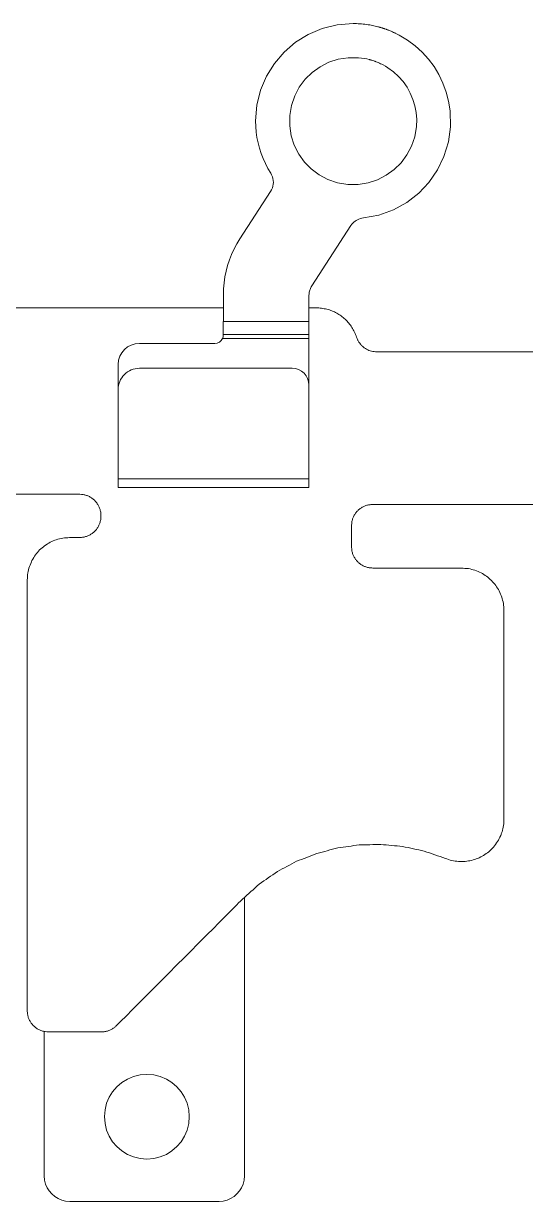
# Model space of a CAD drawing. Header units: millimetres. Extents: x 1863 to 2194, y 977 to 1295.
# Drawn here: x 2170.47 to 2176.39, y 1170.24 to 1184.13 of the extents above; entities that cross this region are included whole.
import ezdxf

# ---------------------------------------------------------------- set-up
doc = ezdxf.new("R2010")
doc.units = ezdxf.units.MM
doc.layers.add('2', color=7, linetype='Continuous', true_color=0xffffff)

msp = doc.modelspace()

# ---------------------------------------------------------------- linework, layer by layer
at = {"layer": '2', "color": 35, "linetype": 'Continuous', "lineweight": 18}
for p, q in [((2173.996, 1184.075), (2174.173, 1184.118)), ((2174.36, 1184.133), (2174.173, 1184.118)), ((2174.36, 1184.133), (2174.38, 1184.133)), ((2174.399, 1184.133), (2174.38, 1184.133)), ((2174.399, 1184.133), (2174.419, 1184.132)), ((2174.439, 1184.131), (2174.419, 1184.132)), ((2174.439, 1184.131), (2174.458, 1184.129)), ((2174.458, 1184.129), (2174.478, 1184.127)), ((2174.478, 1184.127), (2174.497, 1184.125)), ((2174.517, 1184.123), (2174.497, 1184.125)), ((2174.536, 1184.12), (2174.517, 1184.123)), ((2174.556, 1184.117), (2174.536, 1184.12)), ((2174.556, 1184.117), (2174.589, 1184.11)), ((2174.589, 1184.11), (2174.621, 1184.103)), ((2174.636, 1184.1), (2174.621, 1184.103)), ((2173.831, 1184.005), (2173.681, 1183.912)), ((2173.996, 1184.075), (2173.831, 1184.005)), ((2174.636, 1184.1), (2174.652, 1184.096)), ((2174.734, 1184.071), (2174.748, 1184.066)), ((2174.774, 1184.056), (2174.787, 1184.051)), ((2174.787, 1184.051), (2174.814, 1184.04)), ((2174.887, 1184.005), (2174.857, 1184.02)), ((2174.902, 1183.997), (2174.887, 1184.005)), ((2174.902, 1183.997), (2175, 1183.939)), ((2173.547, 1183.797), (2173.681, 1183.912)), ((2175.09, 1183.872), (2175, 1183.939)), ((2175.09, 1183.872), (2175.173, 1183.797)), ((2173.547, 1183.797), (2173.432, 1183.663)), ((2174.184, 1183.713), (2174.073, 1183.677)), ((2174.184, 1183.713), (2174.301, 1183.731)), ((2174.424, 1183.731), (2174.301, 1183.731)), ((2174.424, 1183.731), (2174.457, 1183.727)), ((2174.489, 1183.722), (2174.457, 1183.727)), ((2174.489, 1183.722), (2174.521, 1183.716)), ((2174.521, 1183.716), (2174.55, 1183.709)), ((2174.59, 1183.697), (2174.576, 1183.702)), ((2174.59, 1183.697), (2174.604, 1183.693)), ((2174.61, 1183.69), (2174.604, 1183.693)), ((2175.173, 1183.797), (2175.247, 1183.714)), ((2175.314, 1183.625), (2175.247, 1183.714)), ((2173.432, 1183.663), (2173.338, 1183.512)), ((2173.794, 1183.476), (2173.876, 1183.557)), ((2173.876, 1183.557), (2173.97, 1183.624)), ((2174.073, 1183.677), (2173.97, 1183.624)), ((2174.656, 1183.673), (2174.632, 1183.683)), ((2174.67, 1183.666), (2174.656, 1183.673)), ((2174.67, 1183.666), (2174.684, 1183.66)), ((2174.698, 1183.653), (2174.684, 1183.66)), ((2174.698, 1183.653), (2174.712, 1183.646)), ((2174.712, 1183.646), (2174.741, 1183.629)), ((2174.769, 1183.612), (2174.741, 1183.629)), ((2174.769, 1183.612), (2174.836, 1183.563)), ((2174.896, 1183.508), (2174.836, 1183.563)), ((2175.314, 1183.625), (2175.371, 1183.531)), ((2173.268, 1183.347), (2173.338, 1183.512)), ((2173.794, 1183.476), (2173.725, 1183.384)), ((2174.896, 1183.508), (2174.949, 1183.448)), ((2174.949, 1183.448), (2174.995, 1183.382)), ((2175.371, 1183.531), (2175.419, 1183.43)), ((2175.457, 1183.325), (2175.419, 1183.43)), ((2173.268, 1183.347), (2173.225, 1183.17)), ((2173.632, 1183.168), (2173.671, 1183.28)), ((2173.725, 1183.384), (2173.671, 1183.28)), ((2175.034, 1183.312), (2174.995, 1183.382)), ((2175.065, 1183.239), (2175.034, 1183.312)), ((2175.486, 1183.216), (2175.457, 1183.325)), ((2173.21, 1182.984), (2173.225, 1183.17)), ((2173.612, 1183.047), (2173.632, 1183.168)), ((2175.065, 1183.239), (2175.088, 1183.162)), ((2175.088, 1183.162), (2175.103, 1183.083)), ((2175.503, 1183.104), (2175.486, 1183.216)), ((2173.612, 1183.047), (2173.612, 1182.925)), ((2175.109, 1183.002), (2175.103, 1183.083)), ((2175.107, 1182.92), (2175.109, 1183.002)), ((2175.503, 1183.104), (2175.508, 1182.917)), ((2173.21, 1182.984), (2173.212, 1182.918)), ((2173.217, 1182.854), (2173.212, 1182.918)), ((2173.226, 1182.789), (2173.217, 1182.854)), ((2173.63, 1182.808), (2173.612, 1182.925)), ((2175.107, 1182.92), (2175.087, 1182.799)), ((2175.483, 1182.737), (2175.508, 1182.917)), ((2173.226, 1182.789), (2173.239, 1182.726)), ((2173.255, 1182.663), (2173.239, 1182.726)), ((2173.63, 1182.808), (2173.666, 1182.697)), ((2175.087, 1182.799), (2175.048, 1182.687)), ((2175.431, 1182.565), (2175.483, 1182.737)), ((2173.255, 1182.663), (2173.275, 1182.602)), ((2173.275, 1182.602), (2173.298, 1182.541)), ((2173.719, 1182.594), (2173.666, 1182.697)), ((2173.786, 1182.5), (2173.719, 1182.594)), ((2174.925, 1182.491), (2174.994, 1182.583)), ((2175.048, 1182.687), (2174.994, 1182.583)), ((2173.298, 1182.541), (2173.325, 1182.482)), ((2173.325, 1182.482), (2173.355, 1182.424)), ((2173.786, 1182.5), (2173.866, 1182.418)), ((2174.925, 1182.491), (2174.843, 1182.41)), ((2175.354, 1182.406), (2175.431, 1182.565)), ((2173.388, 1182.368), (2173.355, 1182.424)), ((2173.399, 1182.348), (2173.388, 1182.368)), ((2173.408, 1182.327), (2173.399, 1182.348)), ((2173.414, 1182.305), (2173.408, 1182.327)), ((2173.418, 1182.283), (2173.414, 1182.305)), ((2173.959, 1182.349), (2173.866, 1182.418)), ((2173.959, 1182.349), (2174.062, 1182.295)), ((2174.646, 1182.29), (2174.749, 1182.343)), ((2174.843, 1182.41), (2174.749, 1182.343)), ((2175.354, 1182.406), (2175.254, 1182.26)), ((2173.399, 1182.172), (2173.387, 1182.152)), ((2173.399, 1182.172), (2173.408, 1182.194)), ((2173.414, 1182.215), (2173.408, 1182.194)), ((2173.418, 1182.238), (2173.414, 1182.215)), ((2173.418, 1182.283), (2173.419, 1182.26)), ((2173.418, 1182.238), (2173.419, 1182.26)), ((2174.062, 1182.295), (2174.175, 1182.256)), ((2174.296, 1182.236), (2174.175, 1182.256)), ((2174.296, 1182.236), (2174.418, 1182.236)), ((2174.535, 1182.254), (2174.418, 1182.236)), ((2174.646, 1182.29), (2174.535, 1182.254)), ((2175.133, 1182.132), (2175.254, 1182.26)), ((2173.025, 1181.595), (2173.387, 1182.152)), ((2174.993, 1182.023), (2174.836, 1181.936)), ((2174.993, 1182.023), (2175.133, 1182.132)), ((2174.664, 1181.874), (2174.836, 1181.936)), ((2174.334, 1181.75), (2173.872, 1181.039)), ((2174.334, 1181.75), (2174.344, 1181.765)), ((2174.356, 1181.778), (2174.344, 1181.765)), ((2174.356, 1181.778), (2174.368, 1181.791)), ((2174.368, 1181.791), (2174.382, 1181.802)), ((2174.397, 1181.812), (2174.382, 1181.802)), ((2174.397, 1181.812), (2174.412, 1181.82)), ((2174.428, 1181.827), (2174.412, 1181.82)), ((2174.428, 1181.827), (2174.445, 1181.833)), ((2174.445, 1181.833), (2174.462, 1181.837)), ((2174.48, 1181.84), (2174.462, 1181.837)), ((2174.664, 1181.874), (2174.48, 1181.84)), ((2172.927, 1181.41), (2172.956, 1181.474)), ((2172.956, 1181.474), (2172.988, 1181.535)), ((2173.025, 1181.595), (2172.988, 1181.535)), ((2172.901, 1181.346), (2172.88, 1181.279)), ((2172.901, 1181.346), (2172.927, 1181.41)), ((2172.862, 1181.212), (2172.848, 1181.144)), ((2172.862, 1181.212), (2172.88, 1181.279)), ((2172.832, 1181.006), (2172.838, 1181.075)), ((2172.838, 1181.075), (2172.848, 1181.144)), ((2172.83, 1180.936), (2172.832, 1181.006)), ((2172.83, 1180.936), (2172.83, 1180.617)), ((2173.839, 1180.93), (2173.84, 1180.942)), ((2173.839, 1178.661), (2173.839, 1180.93)), ((2173.84, 1180.942), (2173.841, 1180.953)), ((2173.843, 1180.965), (2173.841, 1180.953)), ((2173.845, 1180.976), (2173.843, 1180.965)), ((2173.845, 1180.976), (2173.848, 1180.987)), ((2173.852, 1180.998), (2173.848, 1180.987)), ((2173.856, 1181.009), (2173.852, 1180.998)), ((2173.861, 1181.019), (2173.856, 1181.009)), ((2173.866, 1181.029), (2173.861, 1181.019)), ((2173.872, 1181.039), (2173.866, 1181.029)), ((2172.829, 1180.461), (2172.829, 1180.617)), ((2171.839, 1180.361), (2172.729, 1180.361)), ((2172.819, 1180.417), (2173.839, 1180.417)), ((2173.839, 1180.467), (2172.829, 1180.467)), ((2171.589, 1178.661), (2171.589, 1180.111)), ((2171.839, 1180.067), (2173.639, 1180.067)), ((2171.589, 1178.761), (2173.839, 1178.761)), ((2173.839, 1178.661), (2171.589, 1178.661)), ((2173.078, 1173.825), (2173.078, 1170.539)), ((2170.718, 1170.539), (2170.718, 1172.244)), ((2171.928, 1171.738), (2171.847, 1171.731)), ((2172.009, 1171.731), (2171.928, 1171.738)), ((2171.632, 1171.642), (2171.574, 1171.592)), ((2171.698, 1171.682), (2171.632, 1171.642)), ((2171.77, 1171.712), (2171.698, 1171.682)), ((2171.847, 1171.731), (2171.77, 1171.712)), ((2172.086, 1171.712), (2172.009, 1171.731)), ((2172.158, 1171.682), (2172.086, 1171.712)), ((2172.223, 1171.642), (2172.158, 1171.682)), ((2172.281, 1171.592), (2172.223, 1171.642)), ((2171.483, 1171.468), (2171.453, 1171.397)), ((2171.524, 1171.533), (2171.483, 1171.468)), ((2171.574, 1171.592), (2171.524, 1171.533)), ((2172.331, 1171.533), (2172.281, 1171.592)), ((2172.372, 1171.468), (2172.331, 1171.533)), ((2172.402, 1171.397), (2172.372, 1171.468)), ((2171.434, 1171.32), (2171.427, 1171.239)), ((2171.453, 1171.397), (2171.434, 1171.32)), ((2172.421, 1171.32), (2172.402, 1171.397)), ((2172.428, 1171.239), (2172.421, 1171.32)), ((2171.427, 1171.239), (2171.434, 1171.158)), ((2172.421, 1171.158), (2172.428, 1171.239)), ((2171.434, 1171.158), (2171.453, 1171.081)), ((2171.453, 1171.081), (2171.483, 1171.009)), ((2172.372, 1171.009), (2172.402, 1171.081)), ((2172.402, 1171.081), (2172.421, 1171.158)), ((2171.483, 1171.009), (2171.524, 1170.943)), ((2171.524, 1170.943), (2171.574, 1170.885)), ((2172.281, 1170.885), (2172.331, 1170.943)), ((2172.331, 1170.943), (2172.372, 1171.009)), ((2171.574, 1170.885), (2171.632, 1170.835)), ((2171.632, 1170.835), (2171.698, 1170.794)), ((2171.698, 1170.794), (2171.77, 1170.764)), ((2172.086, 1170.764), (2172.158, 1170.794)), ((2172.158, 1170.794), (2172.223, 1170.835)), ((2172.223, 1170.835), (2172.281, 1170.885)), ((2171.77, 1170.764), (2171.847, 1170.745)), ((2171.847, 1170.745), (2171.928, 1170.738)), ((2171.928, 1170.738), (2172.009, 1170.745)), ((2172.009, 1170.745), (2172.086, 1170.764)), ((2170.722, 1170.49), (2170.718, 1170.539)), ((2170.733, 1170.444), (2170.722, 1170.49)), ((2173.074, 1170.49), (2173.062, 1170.444)), ((2173.078, 1170.539), (2173.074, 1170.49)), ((2170.752, 1170.401), (2170.733, 1170.444)), ((2170.776, 1170.362), (2170.752, 1170.401)), ((2170.806, 1170.327), (2170.776, 1170.362)), ((2173.02, 1170.362), (2172.99, 1170.327)), ((2173.044, 1170.401), (2173.02, 1170.362)), ((2173.062, 1170.444), (2173.044, 1170.401)), ((2170.841, 1170.297), (2170.806, 1170.327)), ((2170.88, 1170.272), (2170.841, 1170.297)), ((2170.923, 1170.254), (2170.88, 1170.272)), ((2170.97, 1170.243), (2170.923, 1170.254)), ((2171.018, 1170.239), (2170.97, 1170.243)), ((2172.779, 1170.239), (2171.018, 1170.239)), ((2172.827, 1170.243), (2172.779, 1170.239)), ((2172.873, 1170.254), (2172.827, 1170.243)), ((2172.915, 1170.272), (2172.873, 1170.254)), ((2172.955, 1170.297), (2172.915, 1170.272)), ((2172.99, 1170.327), (2172.955, 1170.297))]:
    msp.add_line(p, q, dxfattribs=at)
for centre, radius, start, end in [((2171.839, 1180.111), 0.25, 90, 180), ((2172.729, 1180.461), 0.1, 270, 334.0427), ((2171.839, 1179.817), 0.25, 89.999, 180), ((2173.639, 1179.867), 0.2, 0, 90)]:
    msp.add_arc(centre, radius, start, end, dxfattribs=at)
for points, knots in [([(2174.652, 1184.096), (2174.657, 1184.095), (2174.662, 1184.093), (2174.669, 1184.091), (2174.671, 1184.09), (2174.676, 1184.089), (2174.678, 1184.088), (2174.681, 1184.088)], [0, 0, 0, 0, 0.49997, 0.49997, 0.749986, 0.749986, 1, 1, 1, 1]), ([(2174.707, 1184.08), (2174.704, 1184.081), (2174.702, 1184.081), (2174.698, 1184.083), (2174.696, 1184.083), (2174.689, 1184.085), (2174.685, 1184.086), (2174.681, 1184.088)], [0, 0, 0, 0, 0.250005, 0.250005, 0.500012, 0.500012, 1, 1, 1, 1]), ([(2174.707, 1184.08), (2174.709, 1184.079), (2174.711, 1184.079), (2174.715, 1184.077), (2174.716, 1184.077), (2174.718, 1184.076), (2174.72, 1184.076), (2174.721, 1184.075)], [0, 0, 0, 0, 0.499979, 0.499979, 0.74999, 0.74999, 1, 1, 1, 1]), ([(2174.721, 1184.075), (2174.723, 1184.075), (2174.725, 1184.074), (2174.728, 1184.073), (2174.729, 1184.072), (2174.732, 1184.072), (2174.733, 1184.071), (2174.734, 1184.071)], [0, 0, 0, 0, 0.499991, 0.499991, 0.749996, 0.749996, 1, 1, 1, 1]), ([(2174.774, 1184.056), (2174.772, 1184.057), (2174.77, 1184.058), (2174.766, 1184.059), (2174.763, 1184.06), (2174.757, 1184.063), (2174.752, 1184.064), (2174.748, 1184.066)], [0, 0, 0, 0, 0.25, 0.25, 0.500001, 0.500001, 1, 1, 1, 1]), ([(2174.857, 1184.02), (2174.854, 1184.022), (2174.85, 1184.023), (2174.843, 1184.027), (2174.839, 1184.028), (2174.829, 1184.033), (2174.822, 1184.037), (2174.814, 1184.04)], [0, 0, 0, 0, 0.250002, 0.250002, 0.500006, 0.500006, 1, 1, 1, 1]), ([(2174.576, 1183.702), (2174.574, 1183.702), (2174.572, 1183.703), (2174.568, 1183.704), (2174.565, 1183.705), (2174.561, 1183.706), (2174.559, 1183.706), (2174.555, 1183.708), (2174.552, 1183.708), (2174.55, 1183.709)], [0, 0, 0, 0, 0.250009, 0.250009, 0.500018, 0.500018, 0.750007, 0.750007, 1, 1, 1, 1]), ([(2174.61, 1183.69), (2174.614, 1183.689), (2174.617, 1183.688), (2174.623, 1183.686), (2174.624, 1183.685), (2174.628, 1183.684), (2174.63, 1183.683), (2174.632, 1183.683)], [0, 0, 0, 0, 0.499994, 0.499994, 0.749997, 0.749997, 1, 1, 1, 1]), ([(2172.829, 1180.461), (2172.829, 1180.459), (2172.829, 1180.456), (2172.829, 1180.45), (2172.828, 1180.446), (2172.827, 1180.438), (2172.826, 1180.434), (2172.823, 1180.426), (2172.821, 1180.422), (2172.819, 1180.417)], [0, 0, 0, 0, 0.25, 0.25, 0.5, 0.5, 0.75, 0.75, 1, 1, 1, 1]), ([(2172.819, 1180.417), (2172.823, 1180.424), (2172.825, 1180.432), (2172.829, 1180.446), (2172.829, 1180.454), (2172.829, 1180.461)], [0, 0, 0, 0, 0.5, 0.5, 1, 1, 1, 1])]:
    msp.add_open_spline(points, degree=3, knots=knots, dxfattribs=at)
for points, degree in [([(2172.83, 1180.78), (2168.93, 1180.78)], 1), ([(2173.924, 1180.78), (2173.839, 1180.78)], 1), ([(2173.988, 1180.776), (2173.967, 1180.778), (2173.946, 1180.779), (2173.924, 1180.78)], 3), ([(2174.051, 1180.764), (2174.03, 1180.768), (2174.009, 1180.772), (2173.988, 1180.776)], 3), ([(2174.11, 1180.745), (2174.09, 1180.751), (2174.071, 1180.758), (2174.051, 1180.764)], 3), ([(2174.166, 1180.718), (2174.148, 1180.727), (2174.129, 1180.736), (2174.11, 1180.745)], 3), ([(2174.219, 1180.685), (2174.201, 1180.696), (2174.184, 1180.707), (2174.166, 1180.718)], 3), ([(2174.267, 1180.645), (2174.251, 1180.658), (2174.235, 1180.671), (2174.219, 1180.685)], 3), ([(2174.309, 1180.6), (2174.295, 1180.615), (2174.281, 1180.63), (2174.267, 1180.645)], 3), ([(2172.83, 1180.617), (2173.839, 1180.617)], 1), ([(2174.346, 1180.549), (2174.334, 1180.566), (2174.322, 1180.583), (2174.309, 1180.6)], 3), ([(2174.377, 1180.494), (2174.367, 1180.512), (2174.356, 1180.531), (2174.346, 1180.549)], 3), ([(2174.401, 1180.434), (2174.393, 1180.454), (2174.385, 1180.474), (2174.377, 1180.494)], 3), ([(2174.412, 1180.404), (2174.408, 1180.414), (2174.404, 1180.424), (2174.401, 1180.434)], 3), ([(2174.428, 1180.376), (2174.422, 1180.385), (2174.417, 1180.395), (2174.412, 1180.404)], 3), ([(2174.446, 1180.351), (2174.44, 1180.359), (2174.434, 1180.368), (2174.428, 1180.376)], 3), ([(2174.467, 1180.328), (2174.46, 1180.336), (2174.453, 1180.343), (2174.446, 1180.351)], 3), ([(2174.491, 1180.308), (2174.483, 1180.315), (2174.475, 1180.322), (2174.467, 1180.328)], 3), ([(2174.517, 1180.292), (2174.508, 1180.297), (2174.5, 1180.303), (2174.491, 1180.308)], 3), ([(2174.545, 1180.278), (2174.536, 1180.283), (2174.526, 1180.287), (2174.517, 1180.292)], 3), ([(2174.575, 1180.269), (2174.565, 1180.272), (2174.555, 1180.275), (2174.545, 1180.278)], 3), ([(2174.606, 1180.263), (2174.596, 1180.265), (2174.585, 1180.267), (2174.575, 1180.269)], 3), ([(2174.638, 1180.261), (2174.627, 1180.261), (2174.617, 1180.262), (2174.606, 1180.263)], 3), ([(2179.681, 1180.261), (2174.638, 1180.261)], 1), ([(2168.93, 1178.58), (2171.137, 1178.58)], 1), ([(2171.137, 1178.58), (2171.15, 1178.579), (2171.163, 1178.578), (2171.177, 1178.577)], 3), ([(2171.177, 1178.577), (2171.19, 1178.574), (2171.203, 1178.571), (2171.215, 1178.568)], 3), ([(2171.215, 1178.568), (2171.227, 1178.563), (2171.239, 1178.558), (2171.251, 1178.553)], 3), ([(2171.251, 1178.553), (2171.262, 1178.546), (2171.273, 1178.539), (2171.284, 1178.532)], 3), ([(2171.284, 1178.532), (2171.294, 1178.524), (2171.303, 1178.516), (2171.313, 1178.507)], 3), ([(2171.313, 1178.507), (2171.321, 1178.498), (2171.33, 1178.488), (2171.338, 1178.478)], 3), ([(2171.338, 1178.478), (2171.345, 1178.467), (2171.352, 1178.456), (2171.358, 1178.445)], 3), ([(2171.358, 1178.445), (2171.363, 1178.433), (2171.368, 1178.421), (2171.374, 1178.409)], 3), ([(2171.374, 1178.409), (2171.377, 1178.397), (2171.38, 1178.384), (2171.383, 1178.371)], 3), ([(2174.414, 1178.387), (2174.423, 1178.396), (2174.433, 1178.404), (2174.443, 1178.412)], 3), ([(2174.443, 1178.412), (2174.454, 1178.419), (2174.465, 1178.426), (2174.476, 1178.433)], 3), ([(2174.476, 1178.433), (2174.488, 1178.438), (2174.499, 1178.443), (2174.511, 1178.448)], 3), ([(2174.511, 1178.448), (2174.524, 1178.451), (2174.537, 1178.454), (2174.55, 1178.457)], 3), ([(2174.55, 1178.457), (2174.563, 1178.458), (2174.577, 1178.459), (2174.59, 1178.461)], 3), ([(2174.59, 1178.461), (2179.659, 1178.461)], 1), ([(2171.383, 1178.28), (2171.38, 1178.267), (2171.377, 1178.254), (2171.374, 1178.241)], 3), ([(2171.383, 1178.371), (2171.384, 1178.357), (2171.385, 1178.344), (2171.386, 1178.33)], 3), ([(2171.386, 1178.321), (2171.385, 1178.307), (2171.384, 1178.293), (2171.383, 1178.28)], 3), ([(2171.386, 1178.33), (2171.386, 1178.321)], 1), ([(2174.344, 1178.251), (2174.347, 1178.264), (2174.35, 1178.277), (2174.353, 1178.29)], 3), ([(2174.353, 1178.29), (2174.358, 1178.301), (2174.363, 1178.313), (2174.368, 1178.325)], 3), ([(2174.368, 1178.325), (2174.375, 1178.336), (2174.382, 1178.347), (2174.389, 1178.358)], 3), ([(2174.389, 1178.358), (2174.397, 1178.368), (2174.405, 1178.378), (2174.414, 1178.387)], 3), ([(2171.313, 1178.144), (2171.303, 1178.135), (2171.294, 1178.127), (2171.284, 1178.119)], 3), ([(2171.338, 1178.173), (2171.33, 1178.163), (2171.321, 1178.153), (2171.313, 1178.144)], 3), ([(2171.358, 1178.206), (2171.352, 1178.195), (2171.345, 1178.184), (2171.338, 1178.173)], 3), ([(2171.374, 1178.241), (2171.368, 1178.229), (2171.363, 1178.218), (2171.358, 1178.206)], 3), ([(2174.34, 1178.211), (2174.342, 1178.224), (2174.343, 1178.238), (2174.344, 1178.251)], 3), ([(2174.34, 1178.21), (2174.34, 1178.21), (2174.34, 1178.21), (2174.34, 1178.211)], 3), ([(2174.34, 1177.961), (2174.34, 1178.21)], 1), ([(2170.787, 1178.015), (2170.765, 1178.001), (2170.744, 1177.988), (2170.722, 1177.974)], 3), ([(2170.859, 1178.045), (2170.835, 1178.035), (2170.811, 1178.025), (2170.787, 1178.015)], 3), ([(2170.936, 1178.064), (2170.91, 1178.058), (2170.885, 1178.051), (2170.859, 1178.045)], 3), ([(2171.017, 1178.07), (2170.99, 1178.068), (2170.963, 1178.066), (2170.936, 1178.064)], 3), ([(2171.137, 1178.07), (2171.017, 1178.07)], 1), ([(2171.177, 1178.074), (2171.163, 1178.073), (2171.15, 1178.072), (2171.137, 1178.07)], 3), ([(2171.215, 1178.083), (2171.203, 1178.08), (2171.19, 1178.077), (2171.177, 1178.074)], 3), ([(2171.251, 1178.098), (2171.239, 1178.093), (2171.227, 1178.088), (2171.215, 1178.083)], 3), ([(2171.284, 1178.119), (2171.273, 1178.112), (2171.262, 1178.105), (2171.251, 1178.098)], 3), ([(2170.613, 1177.866), (2170.6, 1177.844), (2170.586, 1177.822), (2170.573, 1177.8)], 3), ([(2170.663, 1177.924), (2170.647, 1177.905), (2170.63, 1177.885), (2170.613, 1177.866)], 3), ([(2170.722, 1177.974), (2170.702, 1177.957), (2170.683, 1177.941), (2170.663, 1177.924)], 3), ([(2174.344, 1177.92), (2174.343, 1177.933), (2174.342, 1177.947), (2174.34, 1177.961)], 3), ([(2174.353, 1177.881), (2174.35, 1177.894), (2174.347, 1177.907), (2174.344, 1177.92)], 3), ([(2174.368, 1177.846), (2174.363, 1177.857), (2174.358, 1177.869), (2174.353, 1177.881)], 3), ([(2170.542, 1177.728), (2170.536, 1177.703), (2170.53, 1177.677), (2170.523, 1177.652)], 3), ([(2170.573, 1177.8), (2170.563, 1177.776), (2170.552, 1177.752), (2170.542, 1177.728)], 3), ([(2174.389, 1177.813), (2174.382, 1177.824), (2174.375, 1177.835), (2174.368, 1177.846)], 3), ([(2174.414, 1177.784), (2174.405, 1177.793), (2174.397, 1177.803), (2174.389, 1177.813)], 3), ([(2174.443, 1177.759), (2174.433, 1177.767), (2174.423, 1177.775), (2174.414, 1177.784)], 3), ([(2174.476, 1177.738), (2174.465, 1177.745), (2174.454, 1177.752), (2174.443, 1177.759)], 3), ([(2174.511, 1177.723), (2174.499, 1177.728), (2174.488, 1177.733), (2174.476, 1177.738)], 3), ([(2174.55, 1177.714), (2174.537, 1177.717), (2174.524, 1177.72), (2174.511, 1177.723)], 3), ([(2174.59, 1177.71), (2174.577, 1177.712), (2174.563, 1177.713), (2174.55, 1177.714)], 3), ([(2170.523, 1177.652), (2170.521, 1177.625), (2170.519, 1177.597), (2170.517, 1177.57)], 3), ([(2175.638, 1177.71), (2174.59, 1177.71)], 1), ([(2175.719, 1177.704), (2175.692, 1177.706), (2175.665, 1177.708), (2175.638, 1177.71)], 3), ([(2175.796, 1177.685), (2175.77, 1177.691), (2175.745, 1177.698), (2175.719, 1177.704)], 3), ([(2175.868, 1177.655), (2175.844, 1177.665), (2175.82, 1177.675), (2175.796, 1177.685)], 3), ([(2175.934, 1177.614), (2175.912, 1177.628), (2175.89, 1177.641), (2175.868, 1177.655)], 3), ([(2175.992, 1177.564), (2175.972, 1177.581), (2175.953, 1177.597), (2175.934, 1177.614)], 3), ([(2170.517, 1177.57), (2170.517, 1172.489)], 1), ([(2176.042, 1177.506), (2176.025, 1177.525), (2176.008, 1177.545), (2175.992, 1177.564)], 3), ([(2176.082, 1177.44), (2176.069, 1177.462), (2176.055, 1177.484), (2176.042, 1177.506)], 3), ([(2176.113, 1177.368), (2176.103, 1177.392), (2176.093, 1177.416), (2176.082, 1177.44)], 3), ([(2176.132, 1177.292), (2176.125, 1177.317), (2176.119, 1177.343), (2176.113, 1177.368)], 3), ([(2176.138, 1177.21), (2176.136, 1177.237), (2176.134, 1177.265), (2176.132, 1177.292)], 3), ([(2176.138, 1174.747), (2176.138, 1177.21)], 1), ([(2176.129, 1174.649), (2176.13, 1174.656), (2176.131, 1174.662), (2176.132, 1174.668)], 3), ([(2176.132, 1174.668), (2176.133, 1174.675), (2176.134, 1174.681), (2176.135, 1174.688)], 3), ([(2176.135, 1174.688), (2176.135, 1174.694), (2176.136, 1174.701), (2176.137, 1174.707)], 3), ([(2176.137, 1174.707), (2176.137, 1174.714), (2176.137, 1174.72), (2176.138, 1174.727)], 3), ([(2176.138, 1174.727), (2176.138, 1174.734), (2176.138, 1174.74), (2176.138, 1174.747)], 3), ([(2176.063, 1174.483), (2176.075, 1174.507), (2176.087, 1174.531), (2176.1, 1174.555)], 3), ([(2176.1, 1174.555), (2176.102, 1174.561), (2176.105, 1174.567), (2176.107, 1174.574)], 3), ([(2176.107, 1174.574), (2176.109, 1174.58), (2176.111, 1174.586), (2176.114, 1174.592)], 3), ([(2176.114, 1174.592), (2176.115, 1174.598), (2176.117, 1174.605), (2176.119, 1174.611)], 3), ([(2176.119, 1174.611), (2176.121, 1174.617), (2176.123, 1174.624), (2176.124, 1174.63)], 3), ([(2176.124, 1174.63), (2176.126, 1174.636), (2176.127, 1174.643), (2176.129, 1174.649)], 3), ([(2173.931, 1174.344), (2174.014, 1174.366), (2174.096, 1174.387), (2174.178, 1174.409)], 3), ([(2174.178, 1174.409), (2174.262, 1174.421), (2174.346, 1174.433), (2174.431, 1174.444)], 3), ([(2174.431, 1174.444), (2174.516, 1174.446), (2174.601, 1174.448), (2174.686, 1174.45)], 3), ([(2174.686, 1174.45), (2174.772, 1174.442), (2174.857, 1174.434), (2174.943, 1174.426)], 3), ([(2174.943, 1174.426), (2175.028, 1174.408), (2175.112, 1174.389), (2175.197, 1174.371)], 3), ([(2175.96, 1174.364), (2175.979, 1174.383), (2175.997, 1174.401), (2176.016, 1174.419)], 3), ([(2176.016, 1174.419), (2176.031, 1174.44), (2176.047, 1174.462), (2176.063, 1174.483)], 3), ([(2173.466, 1174.13), (2173.542, 1174.171), (2173.617, 1174.211), (2173.693, 1174.251)], 3), ([(2173.693, 1174.251), (2173.772, 1174.282), (2173.852, 1174.313), (2173.931, 1174.344)], 3), ([(2175.197, 1174.371), (2175.28, 1174.342), (2175.364, 1174.314), (2175.447, 1174.285)], 3), ([(2175.447, 1174.285), (2175.473, 1174.276), (2175.498, 1174.268), (2175.524, 1174.26)], 3), ([(2175.524, 1174.26), (2175.55, 1174.256), (2175.576, 1174.252), (2175.602, 1174.248)], 3), ([(2175.602, 1174.248), (2175.628, 1174.248), (2175.654, 1174.248), (2175.68, 1174.248)], 3), ([(2175.68, 1174.248), (2175.706, 1174.253), (2175.731, 1174.257), (2175.756, 1174.261)], 3), ([(2175.756, 1174.261), (2175.781, 1174.269), (2175.805, 1174.277), (2175.829, 1174.285)], 3), ([(2175.829, 1174.285), (2175.852, 1174.296), (2175.875, 1174.308), (2175.898, 1174.319)], 3), ([(2175.898, 1174.319), (2175.919, 1174.334), (2175.939, 1174.349), (2175.96, 1174.364)], 3), ([(2173.253, 1173.982), (2173.324, 1174.031), (2173.395, 1174.081), (2173.466, 1174.13)], 3), ([(2173.056, 1173.806), (2173.122, 1173.865), (2173.187, 1173.923), (2173.253, 1173.982)], 3), ([(2171.57, 1172.313), (2173.056, 1173.806)], 1), ([(2170.517, 1172.489), (2170.518, 1172.475), (2170.519, 1172.462), (2170.52, 1172.448)], 3), ([(2170.52, 1172.448), (2170.523, 1172.435), (2170.526, 1172.423), (2170.529, 1172.41)], 3), ([(2170.529, 1172.41), (2170.535, 1172.398), (2170.54, 1172.386), (2170.545, 1172.374)], 3), ([(2170.545, 1172.374), (2170.551, 1172.363), (2170.558, 1172.352), (2170.565, 1172.341)], 3), ([(2170.565, 1172.341), (2170.573, 1172.331), (2170.582, 1172.322), (2170.59, 1172.312)], 3), ([(2170.59, 1172.312), (2170.6, 1172.304), (2170.61, 1172.295), (2170.619, 1172.287)], 3), ([(2171.54, 1172.287), (2171.545, 1172.291), (2171.55, 1172.295), (2171.556, 1172.299)], 3), ([(2171.556, 1172.299), (2171.56, 1172.304), (2171.565, 1172.308), (2171.57, 1172.313)], 3), ([(2170.619, 1172.287), (2170.63, 1172.28), (2170.641, 1172.273), (2170.652, 1172.267)], 3), ([(2170.652, 1172.267), (2170.664, 1172.262), (2170.676, 1172.257), (2170.688, 1172.252)], 3), ([(2170.688, 1172.252), (2170.701, 1172.248), (2170.714, 1172.245), (2170.727, 1172.242)], 3), ([(2170.727, 1172.242), (2170.74, 1172.241), (2170.754, 1172.24), (2170.767, 1172.239)], 3), ([(2170.767, 1172.239), (2171.394, 1172.239)], 1), ([(2171.394, 1172.239), (2171.4, 1172.239), (2171.407, 1172.239), (2171.413, 1172.24)], 3), ([(2171.413, 1172.24), (2171.42, 1172.24), (2171.426, 1172.241), (2171.433, 1172.242)], 3), ([(2171.433, 1172.242), (2171.439, 1172.243), (2171.446, 1172.245), (2171.452, 1172.246)], 3), ([(2171.452, 1172.246), (2171.458, 1172.248), (2171.465, 1172.249), (2171.471, 1172.251)], 3), ([(2171.471, 1172.251), (2171.477, 1172.253), (2171.483, 1172.256), (2171.489, 1172.258)], 3), ([(2171.489, 1172.258), (2171.495, 1172.261), (2171.501, 1172.264), (2171.507, 1172.266)], 3), ([(2171.507, 1172.266), (2171.513, 1172.269), (2171.518, 1172.273), (2171.524, 1172.276)], 3), ([(2171.524, 1172.276), (2171.529, 1172.28), (2171.535, 1172.283), (2171.54, 1172.287)], 3)]:
    msp.add_open_spline(points, degree=degree, dxfattribs=at)

doc.saveas('drawing.dxf')
